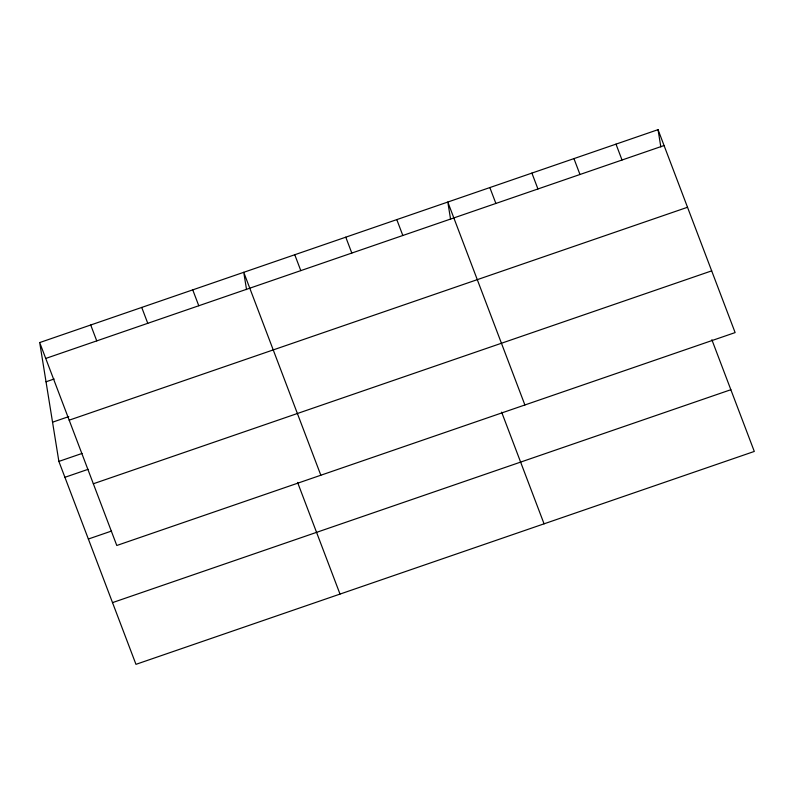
<?xml version="1.0" encoding="UTF-8"?>
<svg xmlns="http://www.w3.org/2000/svg" width="794" height="794" viewBox="0 0 794 794"><rect width="100%" height="100%" fill="white"/><g stroke="black" fill="none" stroke-linecap="round" stroke-linejoin="round"><path stroke-width="1.19" d="M39.7 342.561L658.037 129.66L735.125 332.587L116.787 545.488L39.7 342.561L58.875 461.413L135.963 664.34L754.3 451.439L711.871 339.753M45.734 358.451L664.072 145.54M46.032 381.785L54.141 378.986M52.543 422.19L68.78 416.602M69.177 420.175L687.525 207.264M58.875 461.413L82.06 453.434M64.91 477.303L88.094 469.323M93.335 483.764L711.682 270.863M88.352 539.027L111.547 531.047M112.51 602.616L730.857 389.715M615.995 144.131L622.03 160.021M573.943 158.611L579.977 174.501M531.901 173.092L537.935 188.972M489.848 187.563L495.883 203.453M524.894 404.97L447.806 202.043L450.595 219.352M501.639 412.136L544.069 523.832M396.792 219.61L402.826 235.49M345.777 237.178L351.811 253.058M294.763 254.735L300.797 270.625M320.836 475.229L243.748 272.302L246.547 289.602M297.581 482.395L340.011 594.081M192.744 289.87L198.778 305.75M141.729 307.427L147.763 323.317M90.715 324.994L96.749 340.884M658.037 129.66L660.836 146.959"/></g></svg>
